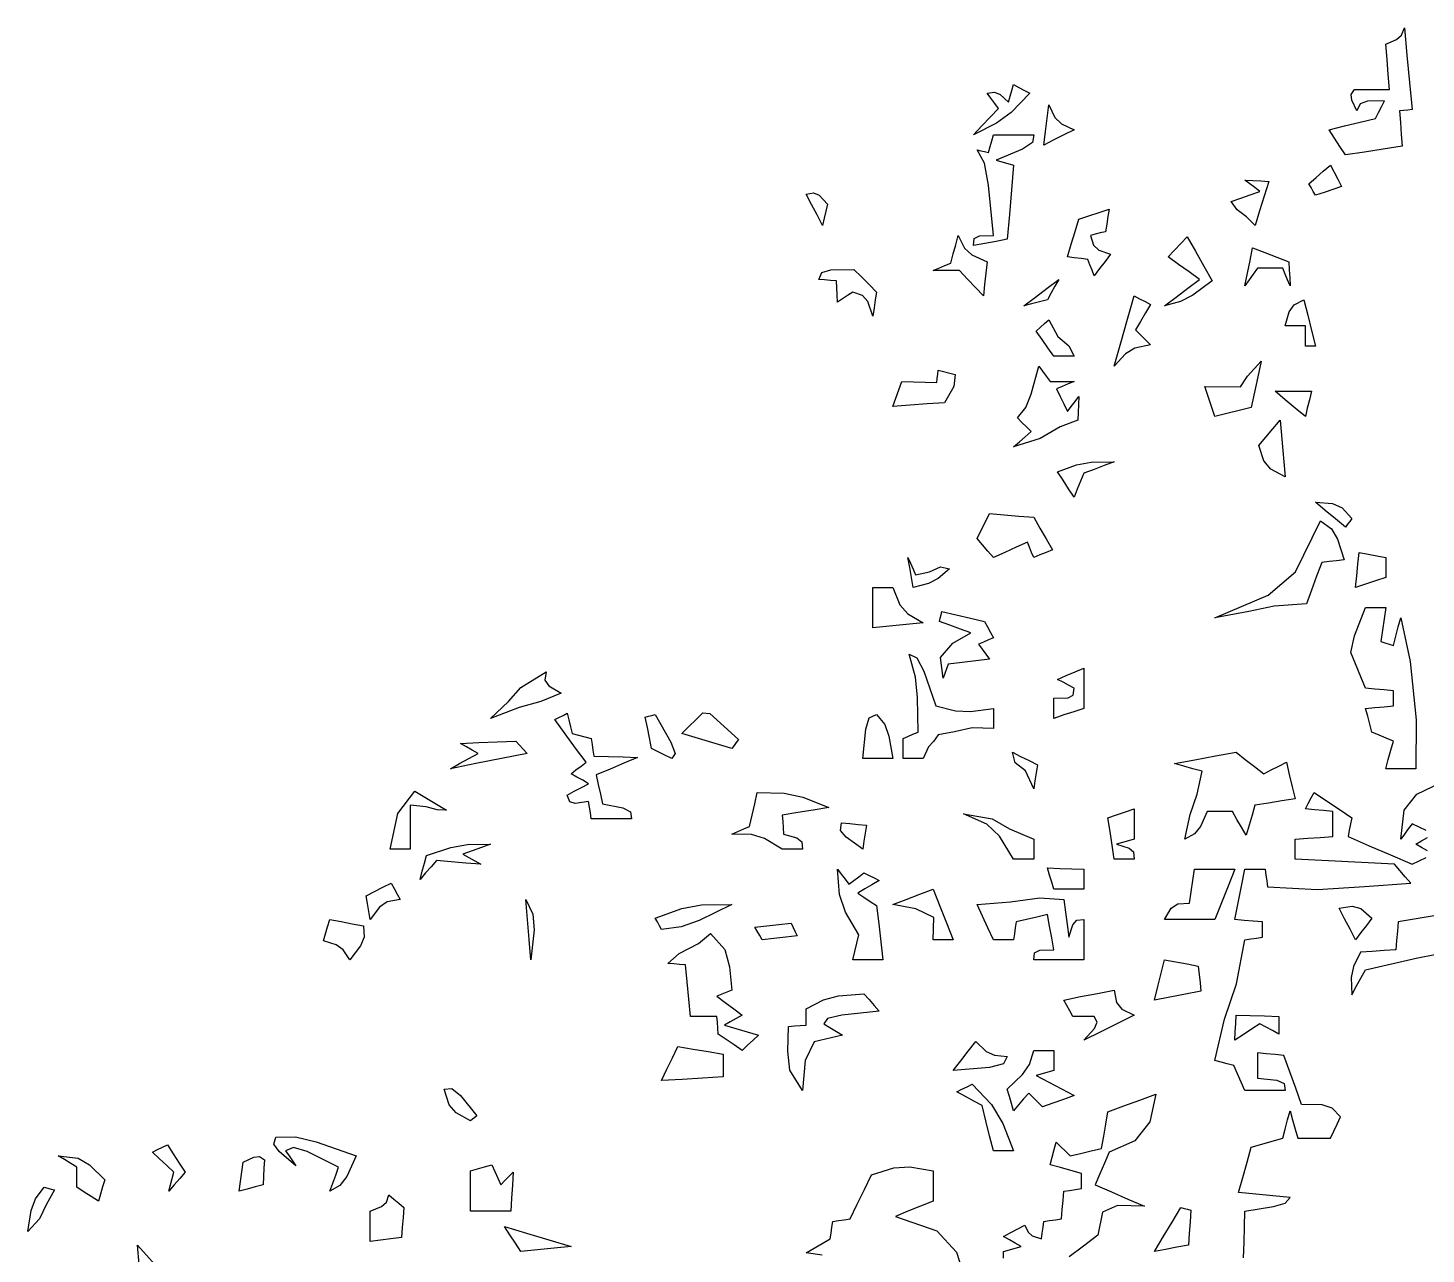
# Model space of a CAD drawing. Header units: millimetres. Extents: x 87938 to 265635, y 330093 to 434310.
# Drawn here: x 143027 to 145112, y 357390 to 359218 of the extents above; entities that cross this region are included whole.
import ezdxf

# ---------------------------------------------------------------- set-up
doc = ezdxf.new("R2010")
doc.units = ezdxf.units.MM

# ---------------------------------------------------------------- blocks, each defined once
blk = doc.blocks.new('A$C65917B88')
for points in [[(1403.6, 7192.4), (1397.7, 7201.4), (1391.9, 7210.3), (1386.2, 7219.2), (1402.7, 7223.3), (1419.2, 7227.3), (1435.7, 7231.2), (1438.8, 7237.5), (1442, 7243.8), (1445.1, 7250), (1427, 7249.6), (1419.3, 7246.8), (1415.6, 7239.3), (1410.2, 7250.9), (1409.5, 7256.8), (1413, 7262), (1425.5, 7262), (1437.9, 7262), (1450.5, 7262), (1449.2, 7278.1), (1447.8, 7294.2), (1446.5, 7310.3), (1457.9, 7315.4), (1463.1, 7319.9), (1466.6, 7327.7), (1469.1, 7298.7), (1471.8, 7269.7), (1474.5, 7240.7), (1470, 7240.2), (1465.5, 7239.8), (1461.2, 7239.3), (1462.1, 7226.9), (1463, 7214.4), (1463.9, 7201.8), (1443.8, 7198.7), (1423.7, 7195.5)], [(1007.3, 7213.8), (1016.1, 7223.3), (1025, 7232.7), (1034, 7242), (1029.9, 7247.4), (1025.9, 7252.8), (1021.8, 7258.1), (1029.8, 7259.4), (1035.8, 7257), (1044.6, 7248.6), (1046.4, 7254.9), (1048.2, 7261.2), (1050, 7267.4), (1055.7, 7264.3), (1061.6, 7261.2), (1067.4, 7258.1), (1047.4, 7237.7), (1031.8, 7226.2)], [(1082.3, 7203), (1083.9, 7217.4), (1085.7, 7231.7), (1087.5, 7245.9), (1093.9, 7232.5), (1100.9, 7225.5), (1114.4, 7219.2), (1103.6, 7213.8), (1092.9, 7208.4)], [(1007.3, 7095.9), (1008, 7103.4), (1013.6, 7106.2), (1028.6, 7106.6), (1023.4, 7160.1), (1018.9, 7183.7), (1011.2, 7197.8), (1015.1, 7196.9), (1019.1, 7196), (1023.2, 7195.1), (1025, 7201.4), (1026.8, 7207.6), (1028.6, 7213.8), (1042.8, 7213.8), (1057.1, 7213.8), (1071.5, 7213.8), (1070, 7205.6), (1059.5, 7198.7), (1031.3, 7187), (1037.4, 7185.2), (1043.7, 7183.4), (1050, 7181.6), (1047.8, 7155.3), (1045.5, 7129), (1043.3, 7102.7), (1031.3, 7100.4), (1019.3, 7098.2)], [(1371.5, 7149.5), (1369.2, 7153.5), (1367, 7157.6), (1364.7, 7161.6), (1372.2, 7168.3), (1379.9, 7175), (1387.5, 7181.6), (1391.4, 7174.1), (1395.5, 7166.5), (1399.5, 7158.9), (1390.1, 7155.8), (1380.8, 7152.6)], [(1307.3, 7117.4), (1298.2, 7126.4), (1288, 7133.9), (1281.8, 7142.9), (1292, 7146.5), (1302.2, 7150), (1312.5, 7153.5), (1307.1, 7157.6), (1301.7, 7161.6), (1296.5, 7165.7), (1304.9, 7165.2), (1313.3, 7164.8), (1321.8, 7164.3), (1316.9, 7148.7), (1312.1, 7133.1)], [(846.5, 7117.4), (840.6, 7128.6), (834.8, 7139.7), (829.1, 7150.8), (837, 7152.2), (842.9, 7149.5), (851.9, 7140.2), (850.1, 7132.6), (848.3, 7125)], [(1135.8, 7063.8), (1133.6, 7069.7), (1131.3, 7075.5), (1129.1, 7081.2), (1121.9, 7082.1), (1114.7, 7083), (1107.6, 7083.9), (1111.5, 7097.4), (1115.6, 7110.8), (1119.6, 7124.1), (1130.3, 7127.7), (1141.1, 7131.3), (1151.9, 7134.8), (1150.5, 7126.8), (1149.2, 7118.7), (1147.8, 7110.6), (1142.4, 7109.4), (1137, 7108.1), (1131.8, 7106.7), (1135.1, 7096.2), (1140.7, 7091), (1153.2, 7086.6), (1147.4, 7079.1), (1141.5, 7071.5)], [(1017.9, 7042.4), (1009.4, 7051.4), (1000.8, 7060.3), (992.4, 7069.2), (983, 7069.2), (973.7, 7069.2), (964.4, 7069.2), (970.5, 7071.9), (976.8, 7074.6), (983.1, 7077.2), (985.7, 7087), (988.4, 7096.8), (991.1, 7106.6), (997.6, 7093.2), (1005.6, 7085.9), (1021.8, 7078.5), (1020.5, 7066.5), (1019.1, 7054.5)], [(1210.8, 7031.6), (1223.3, 7041), (1235.7, 7050.4), (1248.2, 7059.8), (1236.9, 7067.9), (1225.8, 7075.9), (1214.7, 7083.9), (1221.3, 7091.1), (1228.1, 7098.3), (1234.8, 7105.4), (1243.7, 7089.8), (1252.7, 7074.1), (1261.7, 7058.4), (1241, 7043.1), (1227.8, 7036.2)], [(1296.5, 7053), (1299.2, 7066.5), (1301.9, 7080), (1304.6, 7093.4), (1317.5, 7088.4), (1330.4, 7083.5), (1343.3, 7078.5), (1343.7, 7070.1), (1344.2, 7061.6), (1344.6, 7053), (1341.9, 7059.3), (1339.2, 7065.6), (1336.7, 7071.8), (1327.7, 7071.8), (1318.7, 7071.8), (1309.8, 7071.8), (1305.3, 7065.6), (1300.8, 7059.3)], [(900, 7020.9), (894.7, 7036.2), (889.1, 7042.8), (878.6, 7046.4), (873.2, 7042.8), (867.8, 7039.2), (862.5, 7035.6), (862.1, 7043.3), (861.6, 7050.9), (861.2, 7058.4), (854.9, 7058.9), (848.6, 7059.3), (842.4, 7059.8), (845.6, 7067.4), (855.3, 7070.2), (879.9, 7070.6), (887.9, 7062.6), (896, 7054.5), (904.1, 7046.4), (902.7, 7038), (901.4, 7029.5)], [(1060.8, 7031.6), (1073.3, 7041), (1085.7, 7050.4), (1098.2, 7059.8), (1094.1, 7052.7), (1090.1, 7045.5), (1086.2, 7038.3), (1077.6, 7036.1), (1069.2, 7033.8)], [(1157.3, 6967.4), (1164.3, 6992.4), (1171.4, 7017.4), (1178.6, 7042.4), (1184.3, 7039.3), (1190.1, 7036.2), (1196, 7033.1), (1190.6, 7024.2), (1185.2, 7015.2), (1179.9, 7006.2), (1185.2, 7000.9), (1190.6, 6995.6), (1196, 6990.2), (1179.3, 6986.6), (1169.3, 6980.7)], [(1360.8, 6988.8), (1360.8, 6996), (1360.8, 7003.2), (1360.8, 7010.3), (1353.6, 7010.3), (1346.4, 7010.3), (1339.4, 7010.3), (1343.6, 7025.5), (1348.8, 7032.8), (1359.3, 7038.3), (1363.4, 7021.8), (1367.4, 7005.3), (1371.5, 6988.8), (1367.9, 6988.8), (1364.3, 6988.8)], [(1092.9, 6978), (1086.6, 6987), (1080.3, 6996), (1074.2, 7004.9), (1078.5, 7008.9), (1083, 7013), (1087.5, 7017), (1097.3, 6999), (1108.8, 6989.2), (1114.4, 6978), (1107.2, 6978), (1100, 6978)], [(1264.4, 6913.8), (1260.8, 6924.6), (1257.2, 6935.3), (1253.6, 6945.9), (1291.7, 6945.3), (1299.3, 6956.9), (1313.9, 6972.8), (1310.3, 6956.3), (1306.7, 6939.8), (1303.2, 6923.3), (1290.2, 6920.1), (1277.3, 6917)], [(921.5, 6924.5), (924.5, 6933.5), (927.6, 6942.4), (930.8, 6951.3), (943.2, 6950.9), (955.7, 6950.4), (968.3, 6950), (968.7, 6954.5), (969.2, 6958.9), (969.6, 6963.3), (987.9, 6958.5), (986.3, 6945.8), (976.4, 6928.5), (958.1, 6927.2), (939.8, 6925.8)], [(1050, 6881.6), (1056.2, 6887), (1062.5, 6892.4), (1068.8, 6897.8), (1063.8, 6902.7), (1058.9, 6907.6), (1054.1, 6912.5), (1062.9, 6923.4), (1068.8, 6937.7), (1076.9, 6967.4), (1080.8, 6962.1), (1084.8, 6956.7), (1088.9, 6951.3), (1097.3, 6951.3), (1105.8, 6951.3), (1114.4, 6951.3), (1108.1, 6948.6), (1101.8, 6945.9), (1095.6, 6943.2), (1099.5, 6935.3), (1103.6, 6927.3), (1107.6, 6919.2), (1111.5, 6924.6), (1115.6, 6930), (1119.6, 6935.3), (1119.2, 6926.8), (1118.7, 6918.3), (1118.3, 6909.8), (1099.7, 6902.8), (1078.4, 6890.4)], [(1360.8, 6913.8), (1350, 6922.8), (1339.2, 6931.8), (1328.6, 6940.7), (1341.5, 6940.7), (1354.4, 6940.7), (1367.4, 6940.7), (1365.2, 6931.8), (1362.9, 6922.8)], [(1339.4, 6849.5), (1324, 6857.9), (1316.7, 6866.6), (1311.2, 6883.1), (1318.7, 6892), (1326.3, 6900.9), (1334, 6909.8), (1335.8, 6889.7), (1337.6, 6869.6)], [(1114.4, 6828), (1108.5, 6837), (1102.7, 6846), (1096.8, 6854.9), (1116.9, 6862.5), (1132.6, 6865.3), (1157.3, 6865.7), (1146.5, 6861.6), (1135.7, 6857.6), (1125, 6853.5), (1121.4, 6845.1), (1117.8, 6836.6)], [(1403.6, 6795.9), (1392.8, 6804.9), (1382.1, 6813.9), (1371.5, 6822.8), (1389.8, 6821.2), (1399.9, 6816.7), (1410.3, 6805.4), (1408.1, 6802.2), (1405.8, 6799.1)], [(1028.6, 6763.8), (1022.7, 6770.6), (1016.9, 6777.3), (1011.2, 6783.9), (1015.5, 6792.9), (1020, 6801.8), (1024.5, 6810.6), (1040.1, 6809.3), (1055.7, 6807.9), (1071.5, 6806.6), (1078.1, 6795), (1084.8, 6783.5), (1091.6, 6771.9), (1084.8, 6769.2), (1078.1, 6766.5), (1071.5, 6763.8), (1069.2, 6769.2), (1067, 6774.6), (1064.7, 6779.9), (1052.6, 6774.6), (1040.6, 6769.2)], [(1264.4, 6699.5), (1321.1, 6723.5), (1350.2, 6748.5), (1376.9, 6802.7), (1388.5, 6794.1), (1395.1, 6783.3), (1402.2, 6761.1), (1394.1, 6760.2), (1386.2, 6759.3), (1378.2, 6758.4), (1372.8, 6743.7), (1367.4, 6729), (1362, 6714.3), (1327.5, 6712), (1300.7, 6706.3)], [(942.9, 6731.6), (941.1, 6742.4), (939.3, 6753.1), (937.5, 6763.8), (940.2, 6757.6), (942.9, 6751.4), (945.6, 6745.1), (960.3, 6748.6), (972.3, 6753.6), (981.8, 6751.8), (969.6, 6741.2), (959.5, 6735.9)], [(1414.4, 6731.6), (1415.6, 6744.2), (1416.9, 6756.7), (1418.3, 6769.2), (1427.6, 6767.4), (1437, 6765.6), (1446.5, 6763.8), (1446.5, 6756.7), (1446.5, 6749.6), (1446.5, 6742.4), (1435.7, 6738.8), (1425, 6735.2)], [(900, 6688.8), (900, 6703.1), (900, 6717.3), (900, 6731.6), (907.1, 6731.6), (914.3, 6731.6), (921.5, 6731.6), (928.8, 6713.3), (937.2, 6703.6), (953.6, 6694.2), (935.7, 6692.4), (917.9, 6690.6)], [(975, 6635.3), (972, 6657.2), (985.3, 6672.4), (1004.6, 6683.4), (993.3, 6687.5), (982.1, 6691.5), (971, 6695.6), (971.9, 6699.2), (972.8, 6702.7), (973.7, 6706.2), (988.8, 6702.7), (1004, 6699.2), (1019.1, 6695.6), (1022.3, 6689.7), (1025.4, 6683.9), (1028.6, 6678), (1023.2, 6675.9), (1017.8, 6673.7), (1012.5, 6671.4), (1016.4, 6666.1), (1020.5, 6660.8), (1024.5, 6655.4), (1009.8, 6653.6), (995.1, 6651.8), (980.4, 6650), (978.6, 6645.1), (976.8, 6640.2)], [(1446.5, 6538.8), (1449.2, 6548.7), (1451.9, 6558.5), (1454.6, 6568.2), (1446.9, 6571.4), (1439.3, 6574.5), (1431.8, 6577.7), (1429.5, 6586.2), (1427.3, 6594.6), (1425, 6603), (1434.8, 6603.9), (1444.7, 6604.8), (1454.6, 6605.7), (1454.6, 6611.1), (1454.6, 6616.5), (1454.6, 6621.8), (1444.7, 6622.7), (1434.8, 6623.6), (1425, 6624.5), (1409.3, 6662.6), (1413.2, 6680.4), (1425, 6710.3), (1432.1, 6710.3), (1439.3, 6710.3), (1446.5, 6710.3), (1444.7, 6698.3), (1442.9, 6686.2), (1441.1, 6674.1), (1445.6, 6672.8), (1450.1, 6671.4), (1454.6, 6670.1), (1457.1, 6679.9), (1459.8, 6689.7), (1462.5, 6699.5), (1472.4, 6652.8), (1478.8, 6590.7), (1478.6, 6538.8), (1467.8, 6538.8), (1457.1, 6538.8)], [(932.3, 6549.5), (932.3, 6556.7), (932.3, 6563.8), (932.3, 6570.9), (937.5, 6573.2), (942.8, 6575.4), (948.2, 6577.7), (947.8, 6614.7), (945.4, 6636.2), (938.9, 6660.6), (947, 6656.9), (954.3, 6642.7), (967.1, 6605.7), (988, 6600.3), (1004, 6599.6), (1028.6, 6603), (1028.6, 6595.9), (1028.6, 6588.8), (1028.6, 6581.6), (1005.9, 6582.3), (987, 6577.9), (969.6, 6575), (964.8, 6567.8), (959.2, 6562.1), (953.6, 6549.5), (946.4, 6549.5), (939.3, 6549.5)], [(1092.9, 6592.4), (1092.9, 6599.6), (1092.9, 6606.7), (1092.9, 6613.8), (1108, 6614.2), (1113.6, 6617), (1114.4, 6624.5), (1108.5, 6627.6), (1102.7, 6630.8), (1096.8, 6633.9), (1106.1, 6638), (1115.6, 6642), (1125, 6645.9), (1125, 6631.7), (1125, 6617.4), (1125, 6603), (1114.2, 6599.5), (1103.6, 6596)], [(492.9, 6592.4), (512, 6610.2), (525, 6625.4), (551.9, 6642), (550.6, 6633.1), (554.8, 6627.2), (567.9, 6619.2), (546.4, 6610.4), (523.3, 6603.8)], [(750, 6560.3), (732.2, 6565.7), (714.3, 6571), (696.5, 6576.3), (719, 6598.4), (726.3, 6597.6), (756.8, 6569.7), (754.5, 6566.6), (752.3, 6563.4)], [(600, 6485.3), (599.1, 6491.6), (598.2, 6497.8), (597.3, 6504), (583.1, 6501.6), (577.1, 6503.3), (574.5, 6510.6), (582, 6514.7), (589.7, 6518.7), (597.3, 6522.8), (591, 6526.4), (584.7, 6529.9), (578.6, 6533.4), (583.8, 6537.5), (589.2, 6541.5), (594.6, 6545.6), (583.4, 6560.7), (572.3, 6575.9), (561.2, 6591), (565.5, 6593.3), (570, 6595.5), (574.5, 6597.8), (576.3, 6590.7), (578.1, 6583.5), (579.9, 6576.3), (586.5, 6574.5), (593.3, 6572.7), (600, 6570.9), (600.9, 6564.7), (601.8, 6558.5), (602.7, 6552.2), (618.3, 6551.7), (633.9, 6551.3), (649.5, 6550.8), (634.8, 6544.6), (620.1, 6538.4), (605.4, 6532.1), (607.5, 6521.9), (609.8, 6511.6), (612, 6501.3), (633.7, 6497.1), (641.8, 6493), (642.9, 6485.3), (628.5, 6485.3), (614.3, 6485.3)], [(685.8, 6549.5), (678.6, 6553.1), (671.4, 6556.7), (664.4, 6560.3), (662.1, 6571.5), (659.9, 6582.6), (657.6, 6593.7), (661.1, 6594.6), (664.7, 6595.5), (668.3, 6596.4), (685, 6567), (689.6, 6554.8)], [(889.4, 6549.5), (892.5, 6580.7), (896.3, 6592.9), (904.1, 6596.4), (912.7, 6585.7), (917.2, 6573.5), (921.5, 6549.5), (910.7, 6549.5), (900, 6549.5)], [(450, 6538.8), (459.8, 6544.2), (469.7, 6549.6), (479.6, 6554.9), (473.3, 6558.5), (467, 6562.1), (460.8, 6565.7), (480.3, 6566.6), (500, 6567.4), (519.6, 6568.2), (523.7, 6563.8), (527.7, 6559.4), (531.8, 6554.9), (504.5, 6549.6), (477.2, 6544.2)], [(1071.5, 6517.4), (1062.7, 6536.6), (1051.7, 6544.9), (1048.7, 6556.2), (1057.5, 6551.8), (1066.5, 6547.4), (1075.5, 6542.9), (1074.2, 6534.4), (1072.8, 6525.9)], [(1232.3, 6463.8), (1238.2, 6490.1), (1245.7, 6511.7), (1250.9, 6536.1), (1241, 6538.8), (1231.2, 6541.5), (1221.5, 6544.2), (1243.2, 6548.3), (1265.1, 6552.3), (1287, 6556.2), (1296.8, 6548.7), (1306.7, 6541.1), (1316.6, 6533.4), (1324.5, 6537.5), (1332.5, 6541.5), (1340.6, 6545.6), (1343.7, 6532.6), (1346.9, 6519.6), (1350, 6506.6), (1335.6, 6504.4), (1321.4, 6502.2), (1307.1, 6500), (1304, 6489.3), (1300.8, 6478.6), (1297.8, 6467.9), (1292.9, 6476.4), (1287.9, 6484.8), (1283.1, 6493.2), (1274.1, 6493.2), (1265.1, 6493.2), (1256.3, 6493.2), (1249.1, 6477.1), (1242.8, 6469.4)], [(385.8, 6453), (394, 6491.1), (412.2, 6514.8), (446, 6494.7), (435.9, 6494.9), (424.3, 6498), (407.1, 6500), (407.1, 6484.4), (407.1, 6468.7), (407.3, 6453), (400.1, 6453), (392.9, 6453)], [(803.6, 6453), (784.7, 6464.4), (770.8, 6468.6), (750, 6469.2), (756.2, 6471.9), (762.5, 6474.6), (768.8, 6477.2), (771.5, 6489.3), (774.2, 6501.3), (776.9, 6513.3), (805.5, 6512.7), (825.3, 6508.6), (853.2, 6497.3), (836.6, 6494.7), (820.1, 6492), (803.6, 6489.3), (804, 6482.7), (804.5, 6476), (804.9, 6469.2), (819, 6465), (824.3, 6460.8), (825, 6453), (817.8, 6453), (810.6, 6453)], [(1157.3, 6442.4), (1155, 6457.2), (1152.8, 6471.9), (1150.5, 6486.6), (1159.8, 6489.8), (1169.1, 6492.9), (1178.6, 6495.9), (1178.6, 6485.3), (1178.6, 6474.6), (1178.6, 6463.8), (1172.3, 6462), (1166, 6460.2), (1159.8, 6458.4), (1173, 6454.2), (1177.9, 6450.1), (1178.6, 6442.4), (1171.4, 6442.4), (1164.3, 6442.4)], [(889.4, 6453), (871.5, 6465.8), (865.6, 6473.1), (866.6, 6481.2), (875.4, 6480.3), (884.3, 6479.4), (893.3, 6478.5), (891.9, 6470.1), (890.6, 6461.6)], [(1050, 6442.4), (1035.1, 6467), (1021.5, 6479.8), (996.5, 6490.7), (1027, 6485.2), (1045.6, 6474.7), (1071.5, 6463.8), (1071.5, 6456.7), (1071.5, 6449.6), (1071.5, 6442.4), (1064.3, 6442.4), (1057.1, 6442.4)], [(417.9, 6420.9), (420, 6429.5), (422.3, 6438), (424.5, 6446.4), (450.3, 6454.9), (468.1, 6458), (492.9, 6458.4), (483, 6454.9), (473.1, 6451.4), (463.4, 6447.8), (469.7, 6444.2), (476, 6440.6), (482.3, 6437), (466.5, 6438.3), (450.9, 6439.7), (435.3, 6441), (429.5, 6434.4), (423.6, 6427.7)], [(878.6, 6335.3), (880.8, 6344.2), (883.1, 6353.1), (885.3, 6362), (870.9, 6386.1), (864.5, 6404.9), (862.5, 6431.6), (866.4, 6426.3), (870.5, 6421), (874.5, 6415.7), (879.8, 6419.7), (885.2, 6423.7), (890.6, 6427.7), (896, 6425.1), (901.4, 6422.4), (906.8, 6419.7), (899.1, 6415.2), (891.5, 6410.7), (884, 6406.2), (890.6, 6401.8), (897.3, 6397.4), (904.1, 6392.9), (906.3, 6373.7), (908.6, 6354.5), (910.8, 6335.3), (900, 6335.3), (889.2, 6335.3)], [(1092.9, 6410.3), (1090.7, 6417.9), (1088.4, 6425.5), (1086.2, 6433.1), (1099.1, 6432.6), (1112, 6432.1), (1125, 6431.6), (1125, 6424.5), (1125, 6417.4), (1125, 6410.3), (1114.2, 6410.3), (1103.6, 6410.3)], [(1210.8, 6378), (1218, 6390.4), (1224.9, 6394.9), (1237.5, 6395.6), (1239.3, 6407.6), (1241.1, 6419.6), (1242.9, 6431.6), (1257.2, 6431.6), (1271.4, 6431.6), (1285.8, 6431.6), (1278.6, 6413.7), (1271.4, 6395.9), (1264.4, 6378), (1246.5, 6378), (1228.7, 6378)], [(364.4, 6378), (363, 6386.6), (361.7, 6395.1), (360.3, 6403.5), (369.2, 6408), (378, 6412.5), (387, 6417), (390.2, 6411.2), (393.3, 6405.3), (396.5, 6399.5), (382.8, 6396.9), (374.4, 6391.3)], [(964.4, 6356.6), (964.9, 6380.2), (945.8, 6389.5), (921.5, 6394.2), (935.7, 6399.6), (950, 6405), (964.4, 6410.3), (971.4, 6392.4), (978.6, 6374.5), (985.8, 6356.6), (978.6, 6356.6), (971.4, 6356.6)], [(535.8, 6335.3), (534, 6356.7), (532.2, 6378.1), (530.4, 6399.5), (537.7, 6383.7), (539.1, 6367.1)], [(675, 6367.4), (672.8, 6371.4), (670.5, 6375.5), (668.3, 6379.5), (696.4, 6389.9), (717.6, 6393.7), (750, 6394.2), (715.1, 6377.1), (695.7, 6370.2)], [(1071.5, 6335.3), (1072.2, 6342.8), (1077.8, 6345.5), (1092.9, 6345.9), (1090.7, 6358.5), (1088.4, 6371), (1086.2, 6383.4), (1074.9, 6380.8), (1063.8, 6378.2), (1052.7, 6375.5), (1051.8, 6369.2), (1050.9, 6362.9), (1050, 6356.6), (1042.8, 6356.6), (1035.6, 6356.6), (1028.6, 6356.6), (1022.7, 6369.2), (1016.9, 6381.7), (1011.2, 6394.2), (1046.7, 6397.1), (1077.8, 6401.1), (1103.6, 6399.5), (1105.4, 6386.1), (1107.2, 6372.7), (1109, 6359.3), (1113.1, 6372.5), (1117.3, 6377.3), (1125, 6378), (1125, 6363.8), (1125, 6349.5), (1125, 6335.3), (1107.2, 6335.3), (1089.3, 6335.3)], [(1414.4, 6356.6), (1408.5, 6367.8), (1402.7, 6379), (1396.8, 6390.2), (1410.7, 6392.5), (1419.8, 6389.7), (1431.8, 6379.5), (1425.9, 6371.9), (1420.1, 6364.2)], [(342.9, 6335.3), (335.6, 6345.8), (328.2, 6351), (314.7, 6355.4), (317, 6363), (319.2, 6370.5), (321.5, 6378), (333.5, 6375.9), (345.5, 6373.7), (357.6, 6371.4), (358, 6359.4), (354.1, 6350)], [(760.8, 6238.8), (752.3, 6244.7), (743.7, 6250.5), (735.3, 6256.2), (734.9, 6262.5), (734.4, 6268.8), (734, 6275), (724.5, 6275), (715.1, 6275), (705.8, 6275), (704, 6293.3), (702.2, 6311.6), (700.5, 6329.9), (694.2, 6330.3), (687.9, 6330.8), (681.8, 6331.2), (693.8, 6342), (714.2, 6352.7), (727.2, 6363.3), (742.2, 6346.1), (747.2, 6327.9), (750, 6303), (744.6, 6300.9), (739.2, 6298.7), (734, 6296.4), (742.8, 6289.8), (751.8, 6283.1), (760.8, 6276.3), (754.5, 6272.8), (748.2, 6269.3), (742.1, 6265.7), (754.1, 6262.1), (766.1, 6258.5), (778.2, 6254.9), (772.4, 6249.6), (766.5, 6244.2)], [(782.3, 6356.6), (779.6, 6361.1), (776.9, 6365.6), (774.2, 6370.1), (787.1, 6371.4), (800, 6372.8), (813, 6374.1), (815.1, 6369.6), (817.4, 6365.1), (819.6, 6360.6), (807.2, 6359.3), (794.7, 6357.9)], [(1200, 6292.4), (1203.6, 6306.7), (1207.2, 6321), (1210.8, 6335.3), (1222.8, 6333), (1234.8, 6330.8), (1246.8, 6328.5), (1247.7, 6319.7), (1248.6, 6310.8), (1249.5, 6301.8), (1233, 6298.7), (1216.5, 6295.5)], [(1125, 6249.5), (1136.1, 6262.1), (1138.9, 6268.7), (1135.7, 6275), (1128, 6275), (1120.5, 6275), (1113, 6275), (1109.9, 6280.8), (1106.7, 6286.6), (1103.6, 6292.4), (1121.4, 6296), (1139.3, 6299.5), (1157.3, 6303), (1159.7, 6289.6), (1165.3, 6282.6), (1178.6, 6276.3), (1160.7, 6267.4), (1142.9, 6258.5)], [(825, 6195.9), (811.7, 6217.8), (809.4, 6238.1), (810.3, 6264.3), (816.5, 6264.8), (822.8, 6265.2), (829.1, 6265.7), (829.1, 6271.5), (829.1, 6277.3), (829.1, 6283.1), (847.4, 6292.6), (863.4, 6296.7), (890.6, 6299.1), (896, 6292.9), (901.4, 6286.7), (906.8, 6280.4), (867.1, 6276.3), (851.8, 6272.8), (847.8, 6267), (854.4, 6263), (861.2, 6258.9), (867.9, 6254.9), (837.4, 6248), (827.9, 6228)], [(1285.8, 6249.5), (1286.1, 6258.5), (1286.6, 6267.4), (1287, 6276.3), (1302.2, 6275.9), (1317.3, 6275.4), (1332.6, 6275), (1332.6, 6268.8), (1332.6, 6262.5), (1332.6, 6256.2), (1325.9, 6259.8), (1319.1, 6263.4), (1312.5, 6267), (1303.5, 6261.2), (1294.7, 6255.3)], [(675, 6206.6), (680.7, 6218.7), (686.6, 6230.8), (692.4, 6242.9), (708.5, 6240.2), (724.5, 6237.5), (740.6, 6234.8), (740.6, 6226.8), (740.6, 6218.7), (740.6, 6210.6), (718.7, 6209.3), (696.8, 6207.9)], [(985.8, 6217.4), (993.8, 6227.7), (1001.7, 6237.9), (1009.8, 6248.1), (1020.8, 6237.7), (1029.5, 6233.6), (1043.3, 6232.1), (1039.3, 6224.4), (1024.4, 6220.6)], [(1050, 6174.5), (1047.8, 6182.1), (1045.5, 6189.7), (1043.3, 6197.3), (1059.5, 6213.1), (1066.8, 6223.9), (1071.5, 6238.8), (1078.5, 6238.8), (1085.7, 6238.8), (1092.9, 6238.8), (1092.9, 6231.7), (1092.9, 6224.6), (1092.9, 6217.4), (1086.6, 6215.6), (1080.3, 6213.8), (1074.2, 6212), (1087.5, 6204.9), (1100.9, 6197.8), (1114.4, 6190.7), (1103.1, 6186.6), (1091.9, 6182.6), (1080.8, 6178.5), (1075.8, 6183.5), (1070.9, 6188.4), (1066.1, 6193.2), (1060.7, 6187), (1055.3, 6180.8)], [(471.5, 6163.8), (456.1, 6172.2), (448.8, 6180.9), (443.3, 6197.3), (451.7, 6198.1), (460.8, 6190.8), (478.2, 6169.2), (476, 6167.4), (473.7, 6165.6)], [(1028.6, 6131.6), (1024.5, 6147.7), (1020.5, 6163.8), (1016.6, 6179.9), (1007.6, 6184.8), (998.6, 6189.8), (989.7, 6194.7), (995, 6197.4), (1000.4, 6200.1), (1005.8, 6202.7), (1026.3, 6181.1), (1038.6, 6160.8), (1050, 6131.6), (1042.8, 6131.6), (1035.6, 6131.6)], [(150, 6088.8), (151.8, 6095.6), (153.6, 6102.3), (155.4, 6108.9), (147.8, 6116.1), (140.1, 6123.3), (132.6, 6130.4), (137.9, 6133.1), (143.3, 6135.7), (148.7, 6138.3), (154.8, 6128.6), (161.1, 6118.8), (167.4, 6108.9), (161.6, 6102.3), (155.7, 6095.6)], [(321.5, 6088.8), (324.6, 6097.4), (327.8, 6105.9), (330.9, 6114.3), (297.5, 6131), (282.9, 6135.5), (274.5, 6131.7), (278.1, 6126.4), (281.7, 6121.1), (285.3, 6115.7), (267.5, 6131), (261.9, 6139), (263.9, 6146.4), (284.9, 6146.6), (307.1, 6141.4), (349.5, 6126.3), (339.6, 6104.5), (332.3, 6094.7)], [(75, 6078), (67.4, 6083), (59.7, 6087.9), (52.2, 6092.9), (52.2, 6100.1), (52.2, 6107.2), (52.2, 6114.3), (45.5, 6118.4), (38.9, 6122.4), (32.3, 6126.3), (53.4, 6124), (65.7, 6117), (81.8, 6100.8), (79.5, 6093.3), (77.3, 6085.7)], [(225, 6088.8), (226.4, 6099.2), (227.7, 6109.5), (229.1, 6119.7), (240.6, 6125.1), (246.5, 6125.8), (251.9, 6122.3), (251.4, 6113.4), (251, 6104.5), (250.5, 6095.6), (242, 6093.3), (233.4, 6091.1)], [(471.5, 6067.4), (471.5, 6081.7), (471.5, 6096), (471.5, 6110.3), (479, 6112.5), (486.5, 6114.8), (494.1, 6117), (497.3, 6109.9), (500.4, 6102.8), (503.6, 6095.6), (507.9, 6100.1), (512.4, 6104.5), (516.9, 6108.9), (516, 6095.1), (515.1, 6081.3), (514.4, 6067.4), (500, 6067.4), (485.7, 6067.4)], [(0, 6045.9), (3.3, 6068.3), (7.9, 6080.5), (17.4, 6092.9), (21, 6092), (24.6, 6091.1), (28.2, 6090.2), (19.4, 6074.3), (12.3, 6059.2)], [(364.4, 6035.3), (364.4, 6046), (364.4, 6056.7), (364.4, 6067.4), (376.7, 6072.5), (381.9, 6077), (384.3, 6084.8), (389.7, 6080.4), (395.1, 6075.9), (400.5, 6071.4), (399.6, 6060.8), (398.7, 6050.1), (397.8, 6039.3), (386.6, 6038), (375.5, 6036.6)], [(1200, 6024.5), (1209.3, 6040.2), (1218.8, 6055.8), (1228.2, 6071.4), (1231.7, 6070.5), (1235.3, 6069.6), (1238.9, 6068.7), (1238, 6056.3), (1237.1, 6043.8), (1236.2, 6031.2), (1224, 6029), (1212, 6026.7)], [(525, 6024.5), (519.2, 6033.5), (513.3, 6042.4), (507.6, 6051.3), (531.2, 6044.2), (554.9, 6037.1), (578.6, 6029.9), (560.7, 6028.1), (542.9, 6026.3)], [(150, 5981.6), (131.9, 5994.6), (118.6, 6010.7), (116.6, 6031.2), (144.6, 5999.9), (153.3, 5987)]]:
    blk.add_lwpolyline(points, close=True)
for points in [[(1295.1, 6017.9), (1295.6, 6034.4), (1296, 6050.9), (1296.5, 6067.4), (1326.8, 6072.4), (1339.3, 6076.2), (1344.6, 6082.1), (1326.3, 6083.9), (1308, 6085.7), (1289.7, 6087.5), (1294.2, 6103.5), (1298.7, 6119.6), (1303.2, 6135.6), (1314.3, 6138.8), (1325.4, 6141.9), (1336.7, 6145.1), (1339.2, 6154.9), (1341.9, 6164.7), (1344.6, 6174.5), (1347.3, 6164.7), (1350, 6154.9), (1352.7, 6145.1), (1364.3, 6145.1), (1375.8, 6145.1), (1387.5, 6145.1), (1391, 6152.7), (1394.6, 6160.3), (1398.2, 6167.9), (1389.5, 6177.3), (1378.8, 6180.7), (1356.8, 6181.2), (1350.5, 6198.6), (1344.2, 6216), (1338, 6233.4), (1328.6, 6234.3), (1319.1, 6235.2), (1309.8, 6236.1), (1309.8, 6227.2), (1309.8, 6218.3), (1309.8, 6209.3), (1330.6, 6207), (1338.3, 6203.5), (1339.4, 6195.9), (1325, 6195.9), (1310.7, 6195.9), (1296.5, 6195.9), (1292.4, 6204.9), (1288.4, 6213.9), (1284.5, 6222.8), (1277.7, 6224.6), (1271, 6226.3), (1264.4, 6228), (1274.7, 6272.1), (1287.6, 6309.7), (1296.5, 6356.6), (1302.6, 6357.5), (1308.9, 6358.4), (1315.2, 6359.3), (1315.2, 6364.7), (1315.2, 6370.1), (1315.2, 6375.5), (1305.3, 6376.4), (1295.6, 6377.2), (1285.8, 6378), (1289.3, 6395.9), (1292.9, 6413.7), (1296.5, 6431.6), (1303.5, 6431.6), (1310.7, 6431.6), (1317.9, 6431.6), (1318.8, 6425.4), (1319.7, 6419.2), (1320.6, 6413), (1373.6, 6410.2), (1423.9, 6413.2), (1473.2, 6417), (1467.3, 6423.7), (1461.6, 6430.4), (1455.9, 6437), (1420.5, 6438.8), (1385.3, 6440.6), (1350, 6442.4), (1350, 6449.6), (1350, 6456.7), (1350, 6463.8), (1363.4, 6464.7), (1376.7, 6465.6), (1390.2, 6466.5), (1390.2, 6475.5), (1390.2, 6484.4), (1390.2, 6493.2), (1380.3, 6494.1), (1370.6, 6495), (1360.8, 6495.9), (1363.8, 6501.8), (1367, 6507.6), (1370.1, 6513.3), (1383.5, 6504.5), (1396.8, 6495.6), (1410.3, 6486.6), (1409, 6480), (1407.6, 6473.3), (1406.3, 6466.5), (1428.9, 6456.7), (1451.7, 6446.9), (1474.5, 6437), (1482, 6440.6), (1489.7, 6444.2)], [(1491, 6451.4), (1484.7, 6454.9), (1478.6, 6458.4), (1484.7, 6462), (1491, 6465.6)], [(1489.7, 6472.8), (1482, 6476.4), (1474.5, 6479.9), (1470.5, 6474.6), (1466.4, 6469.2), (1462.5, 6463.8), (1466.2, 6494.5), (1479.5, 6511.8), (1505.4, 6524.1)], [(1498.1, 6381.9), (1459.8, 6375.5), (1458.9, 6365.7), (1458, 6355.8), (1457.3, 6345.9), (1444.7, 6345), (1432.1, 6344.1), (1419.6, 6343.2), (1412.2, 6328.2), (1409.7, 6316.4), (1410.3, 6297.8), (1415.1, 6306.7), (1420.1, 6315.6), (1425, 6324.5), (1478.9, 6337.1), (1522.2, 6345.4)], [(1039.4, 6017.4), (1039.4, 6024.5), (1045.5, 6026.3), (1051.8, 6028.1), (1058.1, 6029.9), (1051.8, 6033.5), (1045.5, 6037.1), (1039.4, 6040.7), (1046.9, 6044.7), (1054.4, 6048.7), (1062, 6052.7), (1065.4, 6045), (1069.9, 6041.2), (1079.6, 6038), (1080.5, 6044.2), (1081.4, 6050.4), (1082.3, 6056.6), (1088.4, 6057.5), (1094.6, 6058.4), (1100.9, 6059.3), (1101.8, 6069.2), (1102.7, 6079), (1103.6, 6088.8), (1109.7, 6089.7), (1116, 6090.6), (1122.3, 6091.5), (1122.3, 6096.9), (1122.3, 6102.3), (1122.3, 6107.6), (1111.1, 6110.7), (1100, 6113.9), (1088.9, 6117), (1091, 6125.1), (1093.2, 6133.1), (1095.5, 6141), (1100.4, 6136.2), (1105.4, 6131.3), (1110.3, 6126.3), (1121.4, 6129), (1132.5, 6131.7), (1143.8, 6134.3), (1146, 6147.3), (1148.3, 6160.3), (1150.5, 6173.3), (1167.5, 6179.6), (1184.4, 6185.8), (1201.4, 6192), (1195.2, 6162.7), (1179.2, 6142.6), (1151.9, 6130.4), (1146.9, 6118.8), (1142, 6107.2), (1137, 6095.6), (1154.4, 6088), (1171.8, 6080.4), (1189.4, 6072.8), (1160.6, 6073.4), (1144.6, 6066.3), (1139.7, 6042), (1124.4, 6030.4), (1109.3, 6018.8)], [(845.9, 6020.5), (829.1, 6023.3), (837.5, 6028.2), (846, 6033.1), (854.6, 6038), (855.5, 6044.2), (856.4, 6050.4), (857.3, 6056.6), (863.4, 6057.5), (869.6, 6058.4), (875.9, 6059.3), (883.4, 6075), (891, 6090.6), (898.7, 6106.2), (922.5, 6113.6), (939.5, 6114.6), (964.4, 6110.3), (964.4, 6099.6), (964.4, 6088.8), (964.4, 6078), (950.9, 6072.7), (937.5, 6067.4), (924.2, 6062), (968.2, 6046.4), (989, 6023.8), (1003.2, 5980.4)]]:
    blk.add_lwpolyline(points)

msp = doc.modelspace()

# ---------------------------------------------------------------- block references
at = {"xscale": 1.4, "yscale": 1.4, "zscale": 1.4}
msp.add_blockref('A$C65917B88', (143027.3, 348959.3), dxfattribs=at)

doc.saveas('drawing.dxf')
